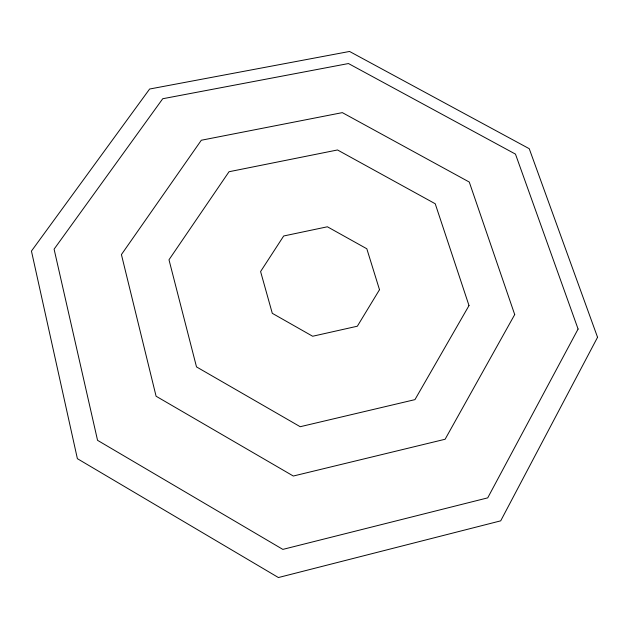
<?xml version="1.0" encoding="UTF-8"?>
<svg xmlns="http://www.w3.org/2000/svg" width="629" height="629" viewBox="0 0 629 629"><rect width="100%" height="100%" fill="white"/><g stroke="black" fill="none" stroke-linecap="round" stroke-linejoin="round"><path stroke-width="0.94" d="M597.55 337.286L500.7 520.843L278.411 577.54L77.383 458.675L31.45 251.065L149.623 89.027L349.551 51.46L529.241 148.696L597.55 337.286M578.09 329.038L487.719 497.861L282.846 549.392L97.55 440.331L54.094 249.155L162.73 98.737L348.466 63.545L515.473 154.113L578.09 329.038M514.711 314.579L445.112 439.254L293.318 476.027L156.086 396.223L121.421 254.572L201.311 140.243L342.341 112.63L469.273 182.048L514.711 314.579M469.006 305.576L414.951 399.635L300.206 426.714L196.507 366.904L168.989 259.777L229.027 171.733L337.521 149.969L435.229 203.757L469.006 305.576M379.499 289.71L357.343 326.215L312.652 336.248L272.294 313.321L260.595 271.547L283.687 235.985L327.402 226.786L366.817 248.769L379.499 289.71"/></g></svg>
